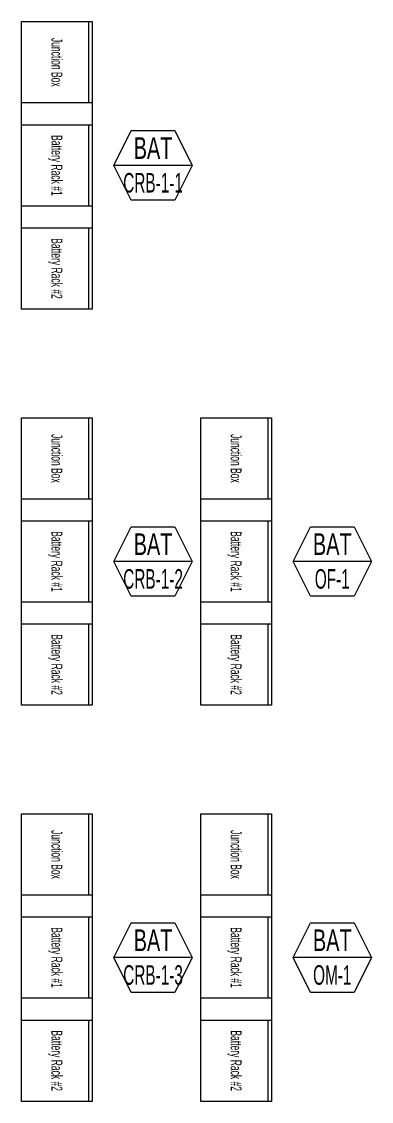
# Model space of a CAD drawing. Header units: millimetres. Extents: x 89978 to 501025, y -351975 to 835730.
# Drawn here: x 332350 to 335570, y -318350 to -308400 of the extents above; entities that cross this region are included whole.
import ezdxf
from ezdxf.enums import TextEntityAlignment as Align

# ---------------------------------------------------------------- set-up
doc = ezdxf.new("R2010")
doc.units = ezdxf.units.MM
doc.header["$LTSCALE"] = 150
doc.layers.add('------00 Switch Gear', color=3, linetype='Continuous')
doc.layers.add('------00 Switch Gear_Number', color=1, linetype='Continuous')
doc.styles.add('ELEC', font='')
doc.styles.get('ELEC').set_extended_font_data('Dotum')

# ---------------------------------------------------------------- blocks, each defined once
blk = doc.blocks.new('A$C2e8f9a8b')
at = {"color": 0}
blk.add_line((30, 750), (30, 0), dxfattribs=at)
blk.add_lwpolyline([(650, 0), (0, 0), (0, 750), (650, 750)], close=True, dxfattribs=at)

msp = doc.modelspace()

# ---------------------------------------------------------------- linework, layer by layer
at = {"layer": '------00 Switch Gear', "elevation": 0}
for points in [[(332350, -308400), (333000, -308400), (333000, -311050), (332350, -311050)], [(332350, -308400), (333000, -308400), (333000, -311050), (332350, -311050)], [(332350, -312050), (333000, -312050), (333000, -314700), (332350, -314700)], [(332350, -312050), (333000, -312050), (333000, -314700), (332350, -314700)], [(334000, -312050), (334650, -312050), (334650, -314700), (334000, -314700)], [(334000, -312050), (334650, -312050), (334650, -314700), (334000, -314700)], [(332350, -315700), (333000, -315700), (333000, -318350), (332350, -318350)], [(332350, -315700), (333000, -315700), (333000, -318350), (332350, -318350)], [(334000, -315700), (334650, -315700), (334650, -318350), (334000, -318350)], [(334000, -315700), (334650, -315700), (334650, -318350), (334000, -318350)]]:
    msp.add_lwpolyline(points, close=True, dxfattribs=at)
at = {"layer": '------00 Switch Gear_Number', "elevation": 0}
for points in [[(333920, -309725), (333200, -309725), (333359.6, -309405), (333760.4, -309405), (333920, -309725), (333760.4, -310045), (333359.6, -310045), (333200, -309725)], [(333920, -309725), (333200, -309725), (333359.6, -309405), (333760.4, -309405), (333920, -309725), (333760.4, -310045), (333359.6, -310045), (333200, -309725)], [(333920, -313375), (333200, -313375), (333359.6, -313055), (333760.4, -313055), (333920, -313375), (333760.4, -313695), (333359.6, -313695), (333200, -313375)], [(333920, -313375), (333200, -313375), (333359.6, -313055), (333760.4, -313055), (333920, -313375), (333760.4, -313695), (333359.6, -313695), (333200, -313375)], [(335570, -313375), (334850, -313375), (335009.6, -313055), (335410.4, -313055), (335570, -313375), (335410.4, -313695), (335009.6, -313695), (334850, -313375)], [(335570, -313375), (334850, -313375), (335009.6, -313055), (335410.4, -313055), (335570, -313375), (335410.4, -313695), (335009.6, -313695), (334850, -313375)], [(333920, -317025), (333200, -317025), (333359.6, -316705), (333760.4, -316705), (333920, -317025), (333760.4, -317345), (333359.6, -317345), (333200, -317025)], [(333920, -317025), (333200, -317025), (333359.6, -316705), (333760.4, -316705), (333920, -317025), (333760.4, -317345), (333359.6, -317345), (333200, -317025)], [(335570, -317025), (334850, -317025), (335009.6, -316705), (335410.4, -316705), (335570, -317025), (335410.4, -317345), (335009.6, -317345), (334850, -317025)], [(335570, -317025), (334850, -317025), (335009.6, -316705), (335410.4, -316705), (335570, -317025), (335410.4, -317345), (335009.6, -317345), (334850, -317025)]]:
    msp.add_lwpolyline(points, dxfattribs=at)

# ---------------------------------------------------------------- block references
at = {"layer": '------00 Switch Gear', "rotation": 180}
for p in [(333000, -308400), (333000, -308400), (333000, -309350), (333000, -309350), (333000, -310300), (333000, -310300), (333000, -312050), (333000, -312050), (334650, -312050), (334650, -312050), (333000, -313000), (333000, -313000), (334650, -313000), (334650, -313000), (333000, -313950), (333000, -313950), (334650, -313950), (334650, -313950), (333000, -315700), (333000, -315700), (334650, -315700), (334650, -315700), (333000, -316650), (333000, -316650), (334650, -316650), (334650, -316650), (333000, -317600), (333000, -317600), (334650, -317600), (334650, -317600)]:
    msp.add_blockref('A$C2e8f9a8b', p, dxfattribs=at)

# ---------------------------------------------------------------- texts
at = {"layer": '------00 Switch Gear', "style": 'ELEC', "width": 0.6}
for s, p in [('Junction Box', (332675, -308775)), ('Junction Box', (332675, -308775)), ('Battery Rack #1', (332675, -309725)), ('Battery Rack #1', (332675, -309725)), ('Battery Rack #2', (332675, -310675)), ('Battery Rack #2', (332675, -310675)), ('Junction Box', (332675, -312425)), ('Junction Box', (332675, -312425)), ('Junction Box', (334325, -312425)), ('Junction Box', (334325, -312425)), ('Battery Rack #1', (332675, -313375)), ('Battery Rack #1', (332675, -313375)), ('Battery Rack #1', (334325, -313375)), ('Battery Rack #1', (334325, -313375)), ('Battery Rack #2', (332675, -314325)), ('Battery Rack #2', (332675, -314325)), ('Battery Rack #2', (334325, -314325)), ('Battery Rack #2', (334325, -314325)), ('Junction Box', (332675, -316075)), ('Junction Box', (332675, -316075)), ('Junction Box', (334325, -316075)), ('Junction Box', (334325, -316075)), ('Battery Rack #1', (332675, -317025)), ('Battery Rack #1', (332675, -317025)), ('Battery Rack #1', (334325, -317025)), ('Battery Rack #1', (334325, -317025)), ('Battery Rack #2', (332675, -317975)), ('Battery Rack #2', (332675, -317975)), ('Battery Rack #2', (334325, -317975)), ('Battery Rack #2', (334325, -317975))]:
    msp.add_text(s, height=100, rotation=270, dxfattribs=at).set_placement(p, align=Align.MIDDLE_CENTER)
at = {"layer": '------00 Switch Gear_Number', "color": 0, "style": 'ELEC'}
for s, height, width, p in [('BAT', 200, 0.7, (333560, -309565)), ('BAT', 200, 0.7, (333560, -309565)), ('CRB-1-1', 180, 0.6, (333560, -309885)), ('CRB-1-1', 180, 0.6, (333560, -309885)), ('BAT', 200, 0.7, (333560, -313215)), ('BAT', 200, 0.7, (333560, -313215)), ('BAT', 200, 0.7, (335210, -313215)), ('BAT', 200, 0.7, (335210, -313215)), ('CRB-1-2', 180, 0.6, (333560, -313535)), ('CRB-1-2', 180, 0.6, (333560, -313535)), ('OF-1', 180, 0.6, (335210, -313535)), ('OF-1', 180, 0.6, (335210, -313535)), ('BAT', 200, 0.7, (333560, -316865)), ('BAT', 200, 0.7, (333560, -316865)), ('BAT', 200, 0.7, (335210, -316865)), ('BAT', 200, 0.7, (335210, -316865)), ('CRB-1-3', 180, 0.6, (333560, -317185)), ('CRB-1-3', 180, 0.6, (333560, -317185)), ('OM-1', 180, 0.6, (335210, -317185)), ('OM-1', 180, 0.6, (335210, -317185))]:
    msp.add_text(s, height=height, dxfattribs=dict(at, width=width)).set_placement(p, align=Align.MIDDLE_CENTER)

doc.saveas('drawing.dxf')
